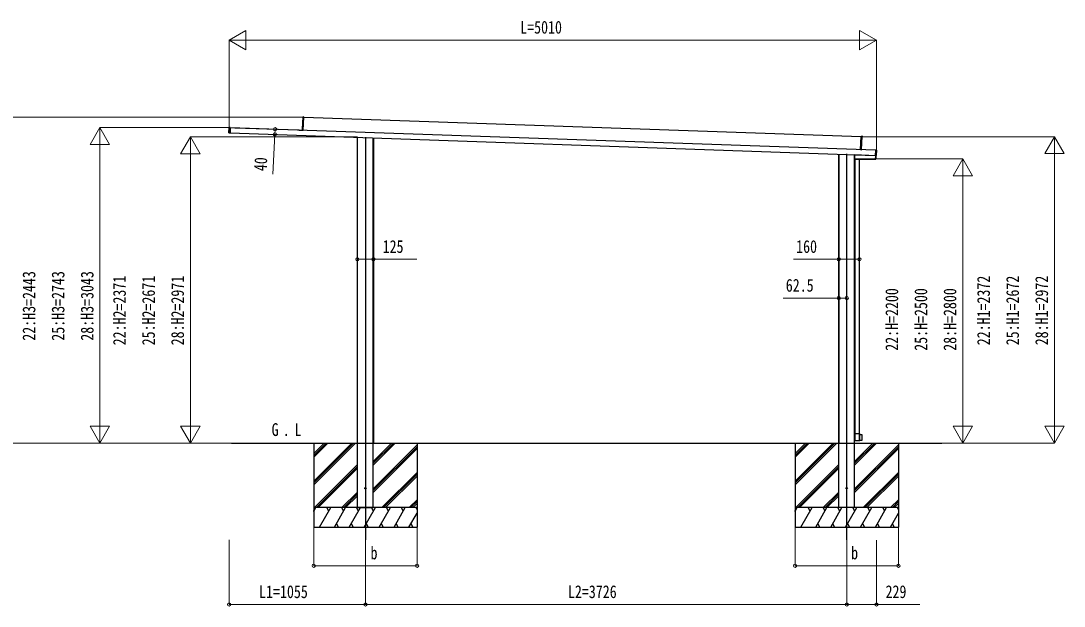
# Model space of a CAD drawing. Units: millimetres, scale not verified. Extents: x -12615 to 12615, y -8910 to 8910.
# Drawn here: x -3982 to 4093, y -5688 to -1155 of the extents above; entities that cross this region are included whole.
import ezdxf
from ezdxf.enums import TextEntityAlignment as Align

# ---------------------------------------------------------------- set-up
doc = ezdxf.new("R2010")
doc.units = ezdxf.units.MM
doc.header["$LTSCALE"] = 30
for name, color, linetype in [('0-2_USER1', 3, 'Continuous'), ('0-3_YKK_11', 7, 'Continuous'), ('0-4_YKK_11E', 7, 'Continuous'), ('0-5_YKK_12', 2, 'Continuous'), ('0-6_YKK_A1', 4, 'Continuous')]:
    doc.layers.add(name, color=color, linetype=linetype)
doc.layers.add('0-7_YKK_D', color=6, linetype='Continuous', lineweight=18)
doc.styles.add('ＭＳ ゴシック', font='')
doc.styles.get('ＭＳ ゴシック').set_extended_font_data('MS Gothic')

msp = doc.modelspace()

# ---------------------------------------------------------------- linework, layer by layer
at = {"layer": '0-3_YKK_11'}
for p, q in [((2521.2, -2052.98), (-1792.38, -1902.35)), ((2633.13, -2156.95), (-2361.52, -1982.53)), ((-1826.85, -2001.2), (-1826.82, -2000.5)), ((-1826.82, -2000.5), (-1826.8, -2000)), ((-1826.8, -2000), (-1802.12, -2000.87)), ((-1802.32, -2000.86), (-1801.8, -2000.38)), ((-1801.8, -2000.38), (-1801.52, -1992.37)), ((-1795.85, -2001.59), (-1795.84, -2001.56)), ((-2362.92, -2022.51), (2631.74, -2196.93)), ((-1377.44, -2056.92), (-1377.44, -4425)), ((-1375.84, -4925), (-1375.84, -2056.98)), ((-1254.04, -4925), (-1254.04, -2061.23)), ((-1253.64, -2061.25), (-1253.64, -4425)), ((2523.71, -2152.97), (2527.27, -2051.03)), ((2633.18, -2155.56), (2633.18, -2155.56)), ((2633.18, -2155.56), (2634.38, -2155.6)), ((2634.99, -2155.51), (2640.68, -2155.71)), ((2641.16, -2156.23), (2639.7, -2198.21)), ((2348.36, -2187.03), (2348.36, -4425)), ((2349.56, -4425), (2349.56, -2187.07)), ((2349.96, -4925), (2349.96, -2187.09)), ((2469.76, -2227.26), (2469.76, -2193.78)), ((2470.06, -2193.48), (2470.44, -2193.49)), ((2634.67, -2227.56), (2470.06, -2227.56)), ((2470.26, -2191.29), (2470.26, -2193.28)), ((2470.45, -2193.49), (2633.25, -2199.18)), ((2471.76, -4925), (2471.76, -2227.56)), ((2472.16, -2228), (2472.16, -4350.5)), ((2505.88, -2227.56), (2505.76, -2227.8)), ((2505.76, -2228), (2505.76, -2227.8)), ((2631.69, -2198.31), (2631.69, -2198.31)), ((2631.69, -2198.31), (2632.89, -2198.36)), ((2632.89, -2198.36), (2632.89, -2198.36)), ((2633.19, -2198.37), (2633.16, -2199.16)), ((2633.49, -2198.49), (2639.18, -2198.69)), ((2634.97, -2227.27), (2635.94, -2199.57)), ((2473.03, -4350.5), (2473.23, -4350.5)), ((2511.28, -4360.35), (2510.97, -4360.05)), ((-1376.54, -4425), (-1376.24, -4425)), ((2349.26, -4425), (2349.56, -4425)), ((2509.66, -4404.7), (2509.66, -4381.7)), ((2509.66, -4404.7), (2509.96, -4405)), ((2510.97, -4403.35), (2511.27, -4403.05))]:
    msp.add_line(p, q, dxfattribs=at)
for points in [[(-1795.87, -2002.29), (-1795.84, -2001.56), (-1792.3, -1900.15), (-1792.28, -1899.65), (-1798.29, -1899.81), (-1801.52, -1992.37)], [(-2325.74, -1983.78), (-2325.73, -1983.48), (-2325.71, -1982.88), (-2325.7, -1982.58), (-1830.8, -1999.87), (-1830.81, -2000.16), (-1830.83, -2000.76), (-1830.84, -2001.06)], [(-1375.84, -4425), (-1375.94, -4425), (-1376.24, -4425), (-1376.24, -2056.96)], [(-1252.44, -2061.29), (-1252.44, -4425), (-1252.74, -4425), (-1253.34, -4425), (-1253.64, -4425), (-1253.94, -4425), (-1254.04, -4425)], [(2517.71, -2152.92), (2517.72, -2152.42), (2521.28, -2050.48), (2521.3, -2049.98), (2534.95, -2051.3)], [(2633.18, -2155.56), (2633.17, -2155.91), (2633.15, -2156.41), (2631.72, -2197.47), (2631.7, -2197.96), (2631.69, -2198.31)], [(2471.76, -4350.5), (2472.16, -4350.5), (2472.46, -4350.5), (2473.03, -4350.5), (2472.73, -4350.8), (2472.46, -4381.7), (2472.66, -4405), (2473.16, -4405), (2508.36, -4405), (2509.96, -4405), (2510.46, -4405), (2510.96, -4405), (2511.16, -4381.7), (2510.89, -4350.5), (2510.39, -4350.5), (2509.96, -4350.5), (2508.36, -4350.5), (2508.36, -2228), (2507.86, -2228), (2472.46, -2228), (2472.16, -2228), (2471.76, -2228)], [(2479.13, -2227.56), (2479.26, -2227.8), (2479.26, -2228)], [(2633.08, -2198.36), (2633.05, -2199.17), (2635.27, -2199.25), (2635.65, -2199.26)], [(2473.23, -4350.5), (2508.66, -4350.5), (2508.66, -4381.7), (2508.66, -4404.7), (2508.36, -4405)], [(2509.66, -4381.7), (2509.66, -4350.8), (2509.96, -4350.5)], [(2511.27, -4403.05), (2531.16, -4402.7), (2531.16, -4360.7), (2511.27, -4360.35)], [(-1377.44, -4425), (-1377.14, -4425), (-1376.54, -4425)], [(2348.36, -4425), (2348.66, -4425), (2349.26, -4425)], [(2349.96, -4425), (2349.86, -4425), (2349.56, -4425)]]:
    msp.add_lwpolyline(points, dxfattribs=at)
msp.add_lwpolyline([(-2361.49, -1981.53), (-2362.95, -2023.51), (-2362.97, -2024.01), (-2370.95, -2023.24), (-2369.48, -1981.24), (-2361.47, -1981.03)], close=True, dxfattribs=at)
for centre, radius, start, end in [((2634.62, -2151.6), 4.01, 266.55184, 273.90119), ((2632.87, -2202.06), 3.71, 81.82188, 89.76035)]:
    msp.add_arc(centre, radius, start, end, dxfattribs=at)
for centre, major_axis, ratio, start_param, end_param in [((2634.98, -2155.81), (-0.01, -0.3), 0.998135, 3.1415927, 3.9545103), ((2640.66, -2156.21), (0.367, 0.342), 0.99628, 5.4996506, 7.06672), ((2470.06, -2193.78), (-0.3, 0.01), 0.998133, 4.7490956, 6.3180268), ((2470.06, -2227.26), (0.213, 0.213), 0.99628, 2.358058, 3.9251274), ((2470.06, -2193.28), (-0.2, 0.007), 0.998133, 1.607503, 3.1764341), ((2633.5, -2198.19), (-0.01, -0.3), 0.998135, 5.4691958, 6.2831853), ((2634.67, -2227.26), (-0.209, 0.217), 0.996405, 2.3754474, 3.9077379), ((2635.64, -2199.56), (0.3, -0.01), 0.998135, 0, 1.5707963), ((2639.2, -2198.19), (0.342, -0.367), 0.99628, 5.4996506, 7.06672)]:
    msp.add_ellipse(centre, major_axis=major_axis, ratio=ratio, start_param=start_param, end_param=end_param, dxfattribs=at)
at = {"layer": '0-4_YKK_11E'}
for p, q in [((-1792.3, -1900.15), (-1797.84, -1900.29)), ((-2361.49, -1981.53), (-2369.03, -1981.73)), ((-1826.82, -2000.5), (-1795.85, -2001.59)), ((-1802.12, -2000.87), (-1801.91, -2000.75)), ((-2370.46, -2022.79), (-2362.95, -2023.51)), ((2526.8, -2051.01), (2521.28, -2050.48)), ((2517.72, -2152.42), (2523.24, -2152.95)), ((2640.19, -2156.66), (2633.15, -2156.41)), ((2634.38, -2155.6), (2633.18, -2155.56)), ((2634.38, -2155.6), (2634.38, -2155.6)), ((2634.98, -2155.59), (2634.99, -2155.51)), ((2638.76, -2197.71), (2640.19, -2156.66)), ((2469.76, -2193.78), (2470.14, -2193.79)), ((2470.44, -2193.49), (2470.14, -2193.79)), ((2470.14, -2193.79), (2470.45, -2193.49)), ((2470.61, -2191.3), (2470.61, -2193.29)), ((2631.69, -2198.31), (2632.89, -2198.36)), ((2631.72, -2197.47), (2638.76, -2197.71)), ((2633.06, -2198.97), (2632.76, -2198.96)), ((2633.49, -2198.41), (2633.49, -2198.49))]:
    msp.add_line(p, q, dxfattribs=at)
for points in [[(-1801.52, -1992.37), (-1801.05, -1992.38), (-1797.84, -1900.29), (-1798.31, -1900.28)], [(-2370.93, -2022.77), (-2370.46, -2022.79), (-2369.03, -1981.73), (-2369.5, -1981.71)], [(-1801.8, -2000.38), (-1801.33, -2000.39), (-1801.05, -1992.38)], [(2534.95, -2051.3), (2526.8, -2051.01), (2523.24, -2152.95), (2523.71, -2152.97)], [(2640.68, -2155.71), (2640.21, -2156.16), (2640.19, -2156.66), (2640.69, -2156.67), (2640.21, -2156.16), (2633.17, -2155.91)], [(2634.88, -2155.6), (2634.92, -2155.59), (2634.98, -2155.59)], [(2639.7, -2198.21), (2639.25, -2197.73), (2640.69, -2156.67), (2641.16, -2156.23)], [(2470.14, -2193.79), (2470.14, -2226.88), (2469.76, -2227.26)], [(2470.06, -2227.56), (2470.44, -2227.18), (2634.3, -2227.18), (2634.3, -2226.88), (2634.6, -2226.89), (2634.3, -2227.18), (2634.67, -2227.56)], [(2470.14, -2193.79), (2470.44, -2193.79), (2470.45, -2193.49)], [(2470.44, -2193.49), (2470.45, -2193.49), (2470.14, -2193.79)], [(2470.26, -2193.28), (2470.61, -2193.29), (2470.91, -2193.29), (2470.91, -2191.31)], [(2470.61, -2193.3), (2470.91, -2193.31), (2632.76, -2198.96), (2632.78, -2198.35)], [(2482.26, -2228), (2482.26, -2227.8), (2479.26, -2227.8)], [(2502.76, -2227.56), (2502.76, -2227.8), (2482.26, -2227.8), (2482.26, -2227.56)], [(2505.76, -2227.8), (2502.76, -2227.8), (2502.76, -2228)], [(2639.18, -2198.69), (2638.74, -2198.21), (2631.7, -2197.96)], [(2633.4, -2198.4), (2633.43, -2198.41), (2633.49, -2198.41)], [(2635.94, -2199.57), (2635.56, -2199.56), (2635.26, -2199.55), (2635.27, -2199.25), (2635.56, -2199.56), (2634.6, -2226.89), (2634.97, -2227.27)]]:
    msp.add_lwpolyline(points, dxfattribs=at)
for points in [[(2635.26, -2199.55), (2470.44, -2193.79), (2470.44, -2226.88), (2470.44, -2227.18), (2470.14, -2226.88), (2470.44, -2226.88), (2634.3, -2226.88)], [(2639.25, -2197.73), (2638.76, -2197.71), (2638.74, -2198.21)]]:
    msp.add_lwpolyline(points, close=True, dxfattribs=at)
for centre, radius, start, end in [((-1795.78, -1900.11), 2.07, 171.06854, 184.93146), ((-2366.97, -1981.55), 2.07, 171.06854, 184.93146), ((-1802.31, -2000.09), 0.765, 269.05171, 301.0406), ((-1799.24, -1985.6), 15.54, 259.3054, 261.87346), ((-1801.6, -2002.57), 1.85, 83.82294, 99.58333), ((-1804.57, -2000.51), 3.17, 351.51431, 355.97407), ((-1802.33, -2000.36), 1, 337.89786, 358), ((-2368.42, -2023.11), 2.07, 171.06854, 184.93146), ((2524.76, -2050.69), 2.07, 351.06854, 4.93146)]:
    msp.add_arc(centre, radius, start, end, dxfattribs=at)
for centre, major_axis, ratio, start_param, end_param in [((-1808.92, -2001.13), (13.07, -0.46), 0.038227, 0, 0.962078), ((-1808.9, -2001.13), (13.07, -0.46), 0.061163, 0.0374041, 0.962078), ((2523.21, -2152.95), (-0.013, 0.504), 0.060033, 4.3753319, 4.7012916), ((2634.38, -2155.57), (0.6, -0.021), 0.061163, 4.712389, 6.2831853), ((2470.14, -2193.29), (0, 0.5), 0.061125, 3.1027435, 3.1394501), ((2470.44, -2193.29), (0.007, 0.2), 0.854479, 3.1782993, 4.712389), ((2470.44, -2193.29), (0.47, -0.016), 0.425228, 4.7490956, 6.2831853), ((2470.44, -2193.29), (-0.011, 0.2), 0.151815, 3.0913179, 3.1280246), ((2470.41, -2193.29), (0.201, -0.007), 0.992577, 6.2831853, 6.3180268), ((2470.41, -2193.29), (-0.501, 0.017), 0.998133, 3.1415927, 3.1764341), ((2633.26, -2198.98), (0.5, -0.017), 0.4, 3.1415927, 4.712389), ((2632.89, -2198.39), (0.6, -0.021), 0.061163, 6.2831853, 7.8539816)]:
    msp.add_ellipse(centre, major_axis=major_axis, ratio=ratio, start_param=start_param, end_param=end_param, dxfattribs=at)
at = {"layer": '0-5_YKK_12'}
for p, q in [((-1314.94, -2056.2), (-1314.94, -5175)), ((2410.86, -5175), (2410.86, -2186.01))]:
    msp.add_line(p, q, dxfattribs=at)
at = {"layer": '0-6_YKK_A1'}
for p, q in [((-2352.43, -4425), (3145.98, -4425)), ((-1714.94, -4425), (-1714.94, -5075)), ((-1714.94, -4718.98), (-1420.96, -4425)), ((-1714.94, -4733.12), (-1406.82, -4425)), ((-1714.94, -4747.26), (-1392.68, -4425)), ((-1714.94, -4506.85), (-1633.1, -4425)), ((-1714.94, -4520.99), (-1618.95, -4425)), ((-1714.94, -4535.13), (-1604.81, -4425)), ((-1254.04, -4594.73), (-1084.31, -4425)), ((-1254.04, -4580.59), (-1098.45, -4425)), ((-1254.04, -4566.45), (-1112.59, -4425)), ((-1254.04, -4778.58), (-914.94, -4439.48)), ((-914.94, -4425), (-914.94, -5075)), ((2010.86, -4425), (2010.86, -5075)), ((2010.86, -4718.98), (2304.84, -4425)), ((2010.86, -4733.12), (2318.98, -4425)), ((2010.86, -4747.26), (2333.12, -4425)), ((2010.86, -4506.85), (2092.7, -4425)), ((2010.86, -4520.99), (2106.85, -4425)), ((2010.86, -4535.13), (2120.99, -4425)), ((2471.76, -4594.73), (2641.49, -4425)), ((2471.76, -4580.59), (2627.35, -4425)), ((2471.76, -4566.45), (2613.21, -4425)), ((2471.76, -4778.58), (2810.86, -4439.48)), ((2810.86, -4425), (2810.86, -5075)), ((-1254.04, -4792.72), (-914.94, -4453.62)), ((-1254.04, -4806.86), (-914.94, -4467.76)), ((2471.76, -4792.72), (2810.86, -4453.62)), ((2471.76, -4806.86), (2810.86, -4467.76)), ((-1708.83, -4925), (-1375.84, -4592.01)), ((2016.97, -4925), (2349.96, -4592.01)), ((-1694.69, -4925), (-1375.84, -4606.15)), ((-1680.55, -4925), (-1375.84, -4620.3)), ((-1188.33, -4925), (-914.94, -4651.61)), ((-1174.19, -4925), (-914.94, -4665.75)), ((-1160.05, -4925), (-914.94, -4679.9)), ((2031.11, -4925), (2349.96, -4606.15)), ((2045.25, -4925), (2349.96, -4620.3)), ((2537.47, -4925), (2810.86, -4651.61)), ((2551.61, -4925), (2810.86, -4665.75)), ((2565.75, -4925), (2810.86, -4679.9)), ((-1496.7, -4925), (-1375.84, -4804.14)), ((-1482.56, -4925), (-1375.84, -4818.28)), ((-1468.41, -4925), (-1375.84, -4832.43)), ((2229.1, -4925), (2349.96, -4804.14)), ((2243.24, -4925), (2349.96, -4818.28)), ((2257.39, -4925), (2349.96, -4832.43)), ((-914.94, -4925), (-1714.94, -4925)), ((-1714.94, -4953.94), (-1698.23, -4925)), ((-1670.4, -5075), (-1583.79, -4925)), ((-1598.79, -4950.98), (-1613.8, -4925)), ((-1554.92, -5075), (-1468.32, -4925)), ((-1483.32, -4950.98), (-1498.32, -4925)), ((-1439.45, -5075), (-1352.85, -4925)), ((-1367.85, -4950.98), (-1382.85, -4925)), ((-1375.84, -4925), (-1254.04, -4925)), ((-1323.98, -5075), (-1237.38, -4925)), ((-1252.38, -4950.98), (-1267.38, -4925)), ((-1208.51, -5075), (-1121.91, -4925)), ((-1136.91, -4950.98), (-1151.91, -4925)), ((-1093.04, -5075), (-1006.44, -4925)), ((-1021.44, -4950.98), (-1036.44, -4925)), ((-976.2, -4925), (-914.94, -4863.74)), ((-962.06, -4925), (-914.94, -4877.88)), ((-947.92, -4925), (-914.94, -4892.03)), ((-914.94, -4935.45), (-920.97, -4925)), ((2810.86, -4925), (2010.86, -4925)), ((2010.86, -4953.94), (2027.57, -4925)), ((2055.4, -5075), (2142.01, -4925)), ((2127.01, -4950.98), (2112, -4925)), ((2170.88, -5075), (2257.48, -4925)), ((2242.48, -4950.98), (2227.48, -4925)), ((2286.35, -5075), (2372.95, -4925)), ((2357.95, -4950.98), (2342.95, -4925)), ((2401.82, -5075), (2488.42, -4925)), ((2473.42, -4950.98), (2458.42, -4925)), ((2517.29, -5075), (2603.89, -4925)), ((2588.89, -4950.98), (2573.89, -4925)), ((2632.76, -5075), (2719.36, -4925)), ((2704.36, -4950.98), (2689.36, -4925)), ((2749.6, -4925), (2810.86, -4863.74)), ((2763.74, -4925), (2810.86, -4877.88)), ((2777.88, -4925), (2810.86, -4892.03)), ((2810.86, -4935.45), (2804.83, -4925)), ((-1713.23, -4950.98), (-1714.94, -4948.02)), ((-977.57, -5075), (-914.94, -4966.52)), ((2012.57, -4950.98), (2010.86, -4948.02)), ((2748.23, -5075), (2810.86, -4966.52)), ((-1714.94, -5075), (-914.94, -5075)), ((-1539.93, -5049.02), (-1524.93, -5075)), ((-1424.45, -5049.02), (-1409.45, -5075)), ((-1308.98, -5049.02), (-1293.99, -5075)), ((-1193.51, -5049.02), (-1178.52, -5075)), ((-1078.04, -5049.02), (-1063.05, -5075)), ((-962.57, -5049.02), (-947.58, -5075)), ((2010.86, -5075), (2810.86, -5075)), ((2185.87, -5049.02), (2200.87, -5075)), ((2301.35, -5049.02), (2316.35, -5075)), ((2416.82, -5049.02), (2431.81, -5075)), ((2532.29, -5049.02), (2547.28, -5075)), ((2647.76, -5049.02), (2662.75, -5075)), ((2763.23, -5049.02), (2778.22, -5075))]:
    msp.add_line(p, q, dxfattribs=at)
for centre in [(-1314.94, -4775), (2410.86, -4775)]:
    msp.add_circle(centre, 5, dxfattribs=at)
at = {"layer": '0-7_YKK_D'}
for p, q in [((-2369.9, -1303.87), (-2239.99, -1228.87)), ((-2239.99, -1378.87), (-2239.99, -1228.87)), ((2640.11, -1303.87), (2510.21, -1228.87)), ((2510.21, -1228.87), (2510.21, -1378.87)), ((-2369.9, -2020.78), (-2369.9, -1302.87)), ((-2369.9, -1303.87), (-2239.99, -1378.87)), ((-2369.9, -1303.87), (-2110.09, -1303.87)), ((-2219.9, -1303.87), (2490.11, -1303.87)), ((2640.11, -1303.87), (2380.31, -1303.87)), ((2640.11, -1303.87), (2510.21, -1378.87)), ((2640.11, -2156.68), (2640.11, -1302.87)), ((-1796.37, -1902.24), (-4070.9, -1902.24)), ((-3369.9, -1982.31), (-3444.9, -2112.21)), ((-2369.02, -1982.31), (-3370.9, -1982.31)), ((-3369.9, -1982.31), (-3294.9, -2112.21)), ((-3369.9, -1982.31), (-3369.9, -2242.11)), ((-2669.9, -2053.97), (-2744.9, -2183.88)), ((-1376.84, -2053.97), (-2670.9, -2053.97)), ((-2669.9, -2053.97), (-2594.9, -2183.88)), ((-2669.9, -2053.97), (-2669.9, -2313.78)), ((2525.19, -2053.08), (4019.36, -2053.08)), ((4018.36, -2053.08), (3943.36, -2182.99)), ((4018.36, -2053.08), (4093.36, -2182.99)), ((4018.36, -2053.08), (4018.36, -2312.89)), ((-3444.9, -2112.21), (-3294.9, -2112.21)), ((-3369.9, -2132.31), (-3369.9, -4275)), ((-2744.9, -2183.88), (-2594.9, -2183.88)), ((-2669.9, -2203.97), (-2669.9, -4275)), ((2633.26, -2225), (3309.36, -2225)), ((3308.36, -2225), (3233.36, -2354.9)), ((3308.36, -2225), (3383.36, -2354.9)), ((3308.36, -2225), (3308.36, -2484.81)), ((3943.36, -2182.99), (4093.36, -2182.99)), ((4018.36, -2203.08), (4018.36, -4275)), ((3233.36, -2354.9), (3383.36, -2354.9)), ((3308.36, -4275), (3308.36, -2375)), ((2348.36, -3319.26), (2348.36, -3300.99)), ((2410.86, -3319.26), (2410.86, -3300.99)), ((-3369.9, -4425), (-3369.9, -4165.19)), ((-2669.9, -4425), (-2669.9, -4165.19)), ((3308.36, -4425), (3308.36, -4165.19)), ((4018.36, -4425), (4018.36, -4165.19)), ((-3369.9, -4425), (-3444.9, -4295.1)), ((-3294.9, -4295.1), (-3444.9, -4295.1)), ((-3369.9, -4425), (-3294.9, -4295.1)), ((-2669.9, -4425), (-2744.9, -4295.1)), ((-2594.9, -4295.1), (-2744.9, -4295.1)), ((-2669.9, -4425), (-2594.9, -4295.1)), ((3308.36, -4425), (3233.36, -4295.1)), ((3383.36, -4295.1), (3233.36, -4295.1)), ((3308.36, -4425), (3383.36, -4295.1)), ((4018.36, -4425), (3943.36, -4295.1)), ((4093.36, -4295.1), (3943.36, -4295.1)), ((4018.36, -4425), (4093.36, -4295.1)), ((-2386.77, -4425), (-4070.9, -4425)), ((-2386.77, -4425), (-3370.9, -4425)), ((-2353.43, -4425), (-2670.9, -4425)), ((2843.56, -4425), (3309.36, -4425)), ((2843.56, -4425), (4019.36, -4425)), ((-1714.94, -5076), (-1714.94, -5376)), ((-914.94, -5076), (-914.94, -5376)), ((2010.86, -5076), (2010.86, -5376)), ((2810.86, -5076), (2810.86, -5376)), ((-2369.9, -5175.5), (-2369.9, -5676)), ((-1314.94, -5176), (-1314.94, -5676)), ((-1314.94, -5176.5), (-1314.94, -5676)), ((2410.86, -5176), (2410.86, -5676)), ((2410.86, -5176), (2410.86, -5676)), ((2640.11, -5176), (2640.11, -5676)), ((-1714.94, -5375), (-914.94, -5375)), ((2010.86, -5375), (2810.86, -5375)), ((-2369.9, -5675), (-1314.94, -5675)), ((-1314.94, -5675), (2410.86, -5675))]:
    msp.add_line(p, q, dxfattribs=at)
for points in [[(-2013.87, -1994.67), (-2015.78, -2034.63), (-2030.55, -2343.48)], [(-1377.44, -3001.99), (-1252.44, -3001.99), (-916.64, -3001.99)], [(2508.36, -3001.99), (2348.36, -3001.99), (1998.96, -3001.99)], [(2410.86, -3301.99), (2348.36, -3301.99), (1918.96, -3301.99)], [(2410.86, -5675), (2640.11, -5675), (2975.91, -5675)]]:
    msp.add_lwpolyline(points, dxfattribs=at)
for centre in [(-2013.87, -1994.67), (-2015.78, -2034.63), (-1377.44, -3001.99), (-1252.44, -3001.99), (2348.36, -3001.99), (2508.36, -3001.99), (2348.36, -3301.99), (2410.86, -3301.99), (-1714.94, -5375), (-914.94, -5375), (2010.86, -5375), (2810.86, -5375), (-2369.9, -5675), (-1314.94, -5675), (-1314.94, -5675), (2410.86, -5675), (2410.86, -5675), (2640.11, -5675)]:
    msp.add_circle(centre, 12.75, dxfattribs=at)

# ---------------------------------------------------------------- texts
at = {"layer": '0-2_USER1', "style": 'ＭＳ ゴシック', "width": 0.8}
for s, p in [('G', (-2041.06, -4399.69)), ('L', (-1863.74, -4399.69)), ('.', (-1954.66, -4399.69))]:
    msp.add_text(s, height=98.97, dxfattribs=at).set_placement(p, align=Align.BOTTOM_LEFT)
at = {"layer": '0-7_YKK_D', "style": 'ＭＳ ゴシック', "width": 0.8}
for s, p in [('L=5010', (-116.89, -1283.87)), ('125', (-1181.44, -2981.99)), ('160', (2018.96, -2981.99)), ('62.5', (1938.96, -3281.99)), ('b', (-1275.09, -5355)), ('b', (2444.68, -5355)), ('L1=1055', (-2137.62, -5655)), ('L2=3726', (252.76, -5655)), ('229', (2711.11, -5655))]:
    msp.add_text(s, height=98.97, dxfattribs=at).set_placement(p, align=Align.BOTTOM_LEFT)
for s, rotation, p in [('40', 87.262, (-2049.57, -2322.55)), ('22:H3=2443', 90, (-3839.9, -3632.05)), ('25:H3=2743', 90, (-3614.9, -3632.05)), ('28:H3=3043', 90, (-3389.9, -3632.05)), ('22:H2=2371', 90, (-3139.9, -3667.89)), ('25:H2=2671', 90, (-2914.9, -3667.89)), ('28:H2=2971', 90, (-2689.9, -3667.89)), ('22:H1=2372', 90, (3548.36, -3667.44)), ('25:H1=2672', 90, (3773.36, -3667.44)), ('28:H1=2972', 90, (3998.36, -3667.44)), ('22:H=2200', 90, (2838.36, -3710.2)), ('25:H=2500', 90, (3063.36, -3710.2)), ('28:H=2800', 90, (3288.36, -3710.2))]:
    msp.add_text(s, height=98.97, rotation=rotation, dxfattribs=at).set_placement(p, align=Align.BOTTOM_LEFT)

doc.saveas('drawing.dxf')
